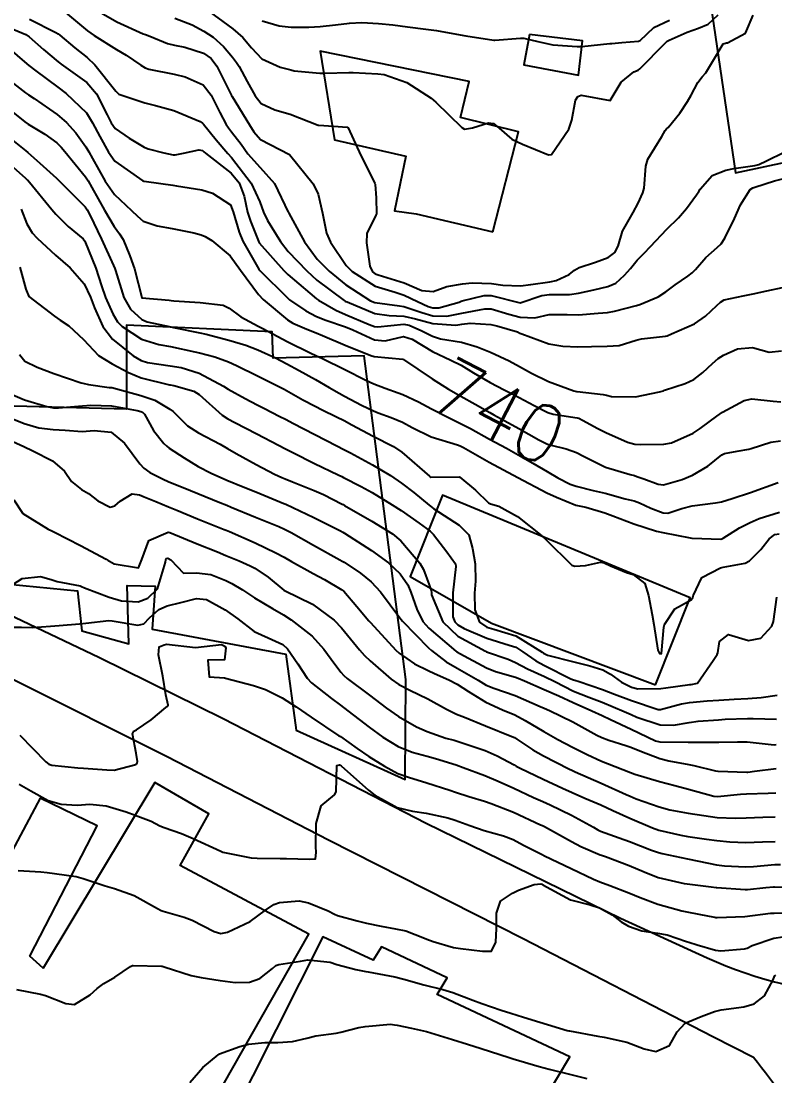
# Model space of a CAD drawing. Header units: metres. Extents: x 318500 to 325275, y 7408834 to 7428799.
# Drawn here: x 321547.4 to 321599.2, y 7415225.5 to 7415298 of the extents above; entities that cross this region are included whole.
import ezdxf
from ezdxf.enums import TextEntityAlignment as Align

# ---------------------------------------------------------------- set-up
doc = ezdxf.new("R2010")
doc.units = ezdxf.units.M
doc.header["$MEASUREMENT"] = 0
for name, color, linetype in [('Cotas', 45, 'Continuous'), ('Curvas de Nivel 1m', 11, 'Continuous'), ('Curvas de Nivel 5m', 15, 'Continuous'), ('Edificações', 30, 'Continuous'), ('Vias Primárias', 230, 'Continuous')]:
    doc.layers.add(name, color=color, linetype=linetype)
doc.styles.add('Style-STANDARD', font='STANDARD.shx')

msp = doc.modelspace()

# ---------------------------------------------------------------- linework, layer by layer
at = {"layer": 'Curvas de Nivel 1m', "flags": 128}
for points, elevation in [([(321550.334, 7415298.746), (321551.985, 7415297.379), (321552.436, 7415297.045), (321553.971, 7415296.094), (321554.64, 7415295.693), (321555.658, 7415295.005), (321555.957, 7415294.823), (321556.205, 7415294.747), (321557.951, 7415294.387), (321558.693, 7415294.219), (321559.941, 7415293.662), (321560.48, 7415292.942), (321561.082, 7415291.763), (321561.526, 7415290.926), (321561.679, 7415290.704), (321561.895, 7415290.428), (321562.541, 7415289.565), (321563.017, 7415288.903), (321563.866, 7415287.962), (321564.841, 7415286.88), (321565.79, 7415284.901), (321565.804, 7415284.87), (321565.82, 7415284.838), (321566.521, 7415283.573), (321566.9, 7415282.853), (321567.782, 7415281.658), (321568.608, 7415280.827), (321569.756, 7415279.908), (321571.442, 7415278.793), (321571.739, 7415278.682), (321573.436, 7415278.463), (321573.736, 7415278.409), (321574.977, 7415277.986), (321575.73, 7415277.772), (321576.698, 7415277.752), (321577.732, 7415277.946), (321579.302, 7415278.253), (321579.736, 7415278.237), (321580.943, 7415277.873), (321581.73, 7415277.667), (321582.733, 7415277.636), (321583.732, 7415277.847), (321584.97, 7415277.849), (321585.732, 7415277.822), (321587.093, 7415277.939), (321587.734, 7415277.998), (321588.218, 7415278.082), (321589.739, 7415278.482), (321589.953, 7415278.547), (321591.209, 7415279.067), (321591.753, 7415279.416), (321592.378, 7415279.893), (321593.253, 7415280.498), (321593.547, 7415280.719), (321593.777, 7415280.959), (321594.505, 7415281.767), (321595.274, 7415282.475), (321595.547, 7415282.728), (321595.806, 7415283.099), (321596.465, 7415284.46), (321596.888, 7415285.4), (321597.533, 7415286.445), (321597.719, 7415286.575), (321597.853, 7415286.623), (321599.22, 7415287.06), (321599.862, 7415287.217)], 736), ([(321560.01, 7415298.95), (321561.989, 7415297.504), (321562.665, 7415296.91), (321563.268, 7415296.196), (321563.966, 7415295.452), (321565.228, 7415294.877), (321565.957, 7415294.692), (321566.191, 7415294.632), (321567.954, 7415294.468), (321568.318, 7415294.471), (321569.955, 7415294.501), (321570.262, 7415294.5), (321571.955, 7415294.426), (321572.374, 7415294.363), (321573.946, 7415293.818), (321575.621, 7415292.735), (321575.926, 7415292.462), (321577.732, 7415290.712), (321577.899, 7415290.598), (321578.452, 7415290.702), (321579.551, 7415291.039), (321579.905, 7415290.993), (321580.299, 7415290.674), (321581.154, 7415289.923), (321581.889, 7415289.578), (321583.68, 7415288.834), (321583.882, 7415288.869), (321585.083, 7415290.612), (321585.29, 7415291.229), (321585.54, 7415292.606), (321585.686, 7415292.851), (321585.935, 7415292.952), (321587.93, 7415292.57), (321588.667, 7415293.845), (321589.54, 7415294.554), (321589.844, 7415294.668), (321589.962, 7415294.749), (321591.691, 7415296.524), (321591.844, 7415296.66), (321591.983, 7415296.74), (321593.203, 7415297.291), (321593.996, 7415297.56), (321594.658, 7415297.825), (321595.355, 7415298.477)], 733), ([(321545.991, 7415297.848), (321547.747, 7415297.112), (321547.979, 7415296.97), (321548.971, 7415296.096), (321549.962, 7415295.249), (321550.055, 7415295.172), (321550.185, 7415295.077), (321551.941, 7415293.807), (321552.595, 7415293.043), (321553.344, 7415291.6), (321553.607, 7415291.033), (321553.896, 7415290.647), (321554.853, 7415289.979), (321555.884, 7415289.374), (321556.148, 7415289.261), (321557.23, 7415288.98), (321557.878, 7415288.838), (321558.011, 7415288.836), (321558.589, 7415288.963), (321559.644, 7415289.191), (321559.882, 7415289.134), (321559.981, 7415289.048), (321560.091, 7415288.947), (321561.86, 7415287.578), (321562.411, 7415286.912), (321562.756, 7415285.986), (321562.996, 7415284.902), (321563.184, 7415284.27), (321563.743, 7415282.891), (321563.799, 7415282.796), (321565.491, 7415280.873), (321565.766, 7415280.6), (321567.281, 7415279.313), (321567.741, 7415278.924), (321567.856, 7415278.838), (321569.059, 7415278.146), (321569.73, 7415277.856), (321571.34, 7415277.178), (321571.722, 7415277.025), (321571.942, 7415277.007), (321573.724, 7415277.193), (321574.102, 7415277.132), (321574.981, 7415276.741), (321575.714, 7415276.362), (321576.26, 7415276.177), (321577.708, 7415275.943), (321578.768, 7415275.63), (321579.699, 7415275.262), (321580.971, 7415274.661), (321581.684, 7415274.277), (321582.502, 7415273.817), (321583.669, 7415273.235), (321585.425, 7415272.604), (321585.614, 7415272.556), (321585.659, 7415272.546), (321587.436, 7415272.352), (321587.657, 7415272.299), (321588.013, 7415272.21), (321589.656, 7415272.19), (321591.321, 7415272.525), (321591.575, 7415272.607), (321591.662, 7415272.639), (321593.07, 7415273.098), (321593.673, 7415273.387), (321594.294, 7415273.871), (321594.945, 7415274.477), (321595.347, 7415274.822), (321595.699, 7415275.058), (321596.664, 7415275.497), (321597.707, 7415275.575), (321598.851, 7415275.275), (321599.704, 7415275.349)], 738), ([(321547.996, 7415298.175), (321549.799, 7415297.266), (321549.981, 7415297.159), (321550.089, 7415297.078), (321551.112, 7415296.203), (321551.965, 7415295.528), (321552.498, 7415295.045), (321553.933, 7415293.215), (321554.15, 7415293.027), (321555.921, 7415292.42), (321556.668, 7415292.239), (321557.914, 7415291.888), (321559.727, 7415291.128), (321559.901, 7415291.017), (321559.96, 7415290.949), (321560.822, 7415289.869), (321561.623, 7415288.924), (321561.876, 7415288.648), (321563.232, 7415286.899), (321563.831, 7415285.607), (321564.087, 7415284.887), (321564.367, 7415284.332), (321565.25, 7415282.876), (321565.79, 7415282.187), (321567.055, 7415280.851), (321567.761, 7415280.225), (321569.638, 7415278.812), (321569.702, 7415278.772), (321569.739, 7415278.757), (321569.831, 7415278.718), (321571.731, 7415277.926), (321572.733, 7415277.777), (321573.73, 7415277.752), (321574.54, 7415277.56), (321575.725, 7415277.23), (321577.307, 7415277.132), (321577.725, 7415277.19), (321578.288, 7415277.264), (321579.725, 7415277.158), (321580.122, 7415277.072), (321581.538, 7415276.653), (321581.719, 7415276.582), (321581.845, 7415276.522), (321583.708, 7415275.838), (321584.654, 7415275.667), (321585.706, 7415275.64), (321586.633, 7415275.659), (321587.707, 7415275.674), (321588.538, 7415275.731), (321589.713, 7415276.089), (321590.075, 7415276.184), (321591.718, 7415276.364), (321591.843, 7415276.394), (321592.138, 7415276.514), (321593.727, 7415277.223), (321594.484, 7415277.731), (321595.263, 7415278.475), (321595.502, 7415278.714), (321595.746, 7415278.864), (321597.063, 7415279.137), (321597.752, 7415279.272), (321598.698, 7415279.484), (321599.76, 7415279.712)], 737), ([(321557.999, 7415298.243), (321559.174, 7415297.776), (321559.986, 7415297.354), (321560.616, 7415296.94), (321561.347, 7415296.303), (321561.966, 7415295.556), (321562.233, 7415295.187), (321562.412, 7415294.913), (321562.956, 7415293.894), (321563.505, 7415292.896), (321563.922, 7415292.381), (321564.863, 7415291.934), (321565.912, 7415291.643), (321567.849, 7415290.893), (321567.901, 7415290.877), (321568.889, 7415290.825), (321569.832, 7415290.744), (321569.899, 7415290.699), (321570.777, 7415288.801), (321571.744, 7415286.898), (321571.774, 7415286.791), (321571.836, 7415285.89), (321571.85, 7415284.79), (321571.819, 7415284.7), (321571.183, 7415283.42), (321571.175, 7415282.796), (321571.396, 7415281.174), (321571.59, 7415280.792), (321571.768, 7415280.656), (321571.962, 7415280.592), (321573.759, 7415280.03), (321574.981, 7415279.512), (321575.751, 7415279.43), (321576.687, 7415279.79), (321577.759, 7415279.976), (321578.432, 7415280.028), (321579.76, 7415279.999), (321580.543, 7415279.883), (321581.758, 7415279.818), (321582.476, 7415279.926), (321583.762, 7415280.112), (321584.201, 7415280.185), (321585.095, 7415280.61), (321585.464, 7415280.915), (321585.777, 7415281.083), (321586.906, 7415281.461), (321587.788, 7415281.782), (321588.239, 7415282.12), (321588.458, 7415282.563), (321588.778, 7415283.593), (321589.317, 7415284.555), (321589.502, 7415284.876), (321589.835, 7415285.518), (321590.172, 7415286.218), (321590.254, 7415286.544), (321590.362, 7415288.053), (321590.508, 7415288.541), (321591.461, 7415290.092), (321591.711, 7415290.523), (321591.802, 7415290.621), (321591.903, 7415290.717), (321592.712, 7415291.714), (321593.246, 7415292.5), (321593.489, 7415292.944), (321593.95, 7415293.807), (321594.241, 7415294.202), (321594.49, 7415294.485), (321595.04, 7415295.409), (321595.688, 7415296.473), (321595.912, 7415296.54), (321595.981, 7415296.558), (321597.221, 7415297.222), (321597.758, 7415298.444)], 734), ([(321563.998, 7415298.062), (321565.159, 7415297.711), (321565.991, 7415297.635), (321567.207, 7415297.636), (321567.993, 7415297.677), (321569.039, 7415297.779), (321569.996, 7415297.903), (321570.851, 7415297.948), (321571.996, 7415297.888), (321572.981, 7415297.789), (321573.993, 7415297.655), (321575.24, 7415297.492), (321575.99, 7415297.388), (321577.601, 7415297.099), (321577.985, 7415297.028), (321579.931, 7415296.731), (321579.981, 7415296.725), (321581.759, 7415296.878), (321581.983, 7415296.863), (321582.937, 7415296.64), (321583.978, 7415296.414), (321585.661, 7415296.289), (321585.977, 7415296.306), (321587.907, 7415296.499), (321587.979, 7415296.503), (321588.039, 7415296.51), (321588.729, 7415296.563), (321589.876, 7415296.657), (321589.983, 7415296.719), (321590.932, 7415297.6), (321592.004, 7415298.117)], 732), ([(321545.975, 7415296.678), (321547.808, 7415295.112), (321547.958, 7415294.988), (321548.43, 7415294.626), (321549.936, 7415293.498), (321550.519, 7415293.071), (321551.91, 7415291.723), (321552.323, 7415291.046), (321552.837, 7415290.094), (321553.419, 7415289.035), (321553.871, 7415288.408), (321555.799, 7415287.052), (321555.851, 7415287.035), (321556.041, 7415286.997), (321557.847, 7415286.744), (321558.101, 7415286.713), (321559.842, 7415286.443), (321560.573, 7415286.205), (321561.827, 7415285.391), (321562.009, 7415284.917), (321562.412, 7415283.517), (321562.672, 7415282.907), (321563.771, 7415280.984), (321563.838, 7415280.889), (321565.742, 7415278.994), (321565.881, 7415278.868), (321566.995, 7415278.114), (321567.729, 7415277.727), (321568.362, 7415277.466), (321569.722, 7415277.01), (321570.224, 7415276.805), (321571.71, 7415276.12), (321572.443, 7415276.045), (321573.714, 7415276.343), (321574.301, 7415276.161), (321575.699, 7415275.317), (321576.955, 7415274.717), (321577.685, 7415274.364), (321578.531, 7415273.843), (321579.667, 7415273.177), (321580.643, 7415272.665), (321581.326, 7415272.324), (321581.655, 7415272.15), (321582.7, 7415271.589), (321583.645, 7415271.108), (321584.011, 7415270.992), (321585.641, 7415270.747), (321585.758, 7415270.715), (321586.016, 7415270.594), (321587.072, 7415270.019), (321587.627, 7415269.734), (321589.099, 7415269.074), (321589.616, 7415268.933), (321589.981, 7415268.91), (321591.616, 7415268.923), (321592.128, 7415269.023), (321593.628, 7415269.681), (321594.111, 7415270.007), (321594.72, 7415270.479), (321595.247, 7415270.87), (321595.647, 7415271.133), (321597.134, 7415271.927), (321597.656, 7415272.059), (321599.123, 7415271.886), (321599.654, 7415271.847)], 739), ([(321545.921, 7415292.504), (321547.676, 7415291.112), (321547.898, 7415290.954), (321549.059, 7415290.26), (321549.886, 7415289.674), (321550.185, 7415289.377), (321550.432, 7415289.072), (321551.854, 7415287.321), (321552.035, 7415287.048), (321552.29, 7415286.599), (321553.155, 7415285.037), (321553.809, 7415283.919), (321554.187, 7415283.408), (321554.435, 7415283.02), (321554.905, 7415281.892), (321555.218, 7415281.008), (321555.725, 7415279.016), (321555.727, 7415279), (321557.608, 7415278.841), (321557.739, 7415278.824), (321557.912, 7415278.795), (321559.737, 7415278.691), (321561.312, 7415278.503), (321561.734, 7415278.295), (321562.518, 7415277.698), (321563.722, 7415277.047), (321564.038, 7415276.887), (321565.707, 7415276.009), (321567.348, 7415275.193), (321567.693, 7415275.032), (321568.143, 7415274.833), (321569.679, 7415274.081), (321571.122, 7415273.341), (321571.664, 7415273.085), (321572.446, 7415272.778), (321573.352, 7415272.46), (321573.656, 7415272.342), (321574.744, 7415271.836), (321575.646, 7415271.36), (321576.905, 7415270.717), (321577.635, 7415270.363), (321578.328, 7415270.001), (321579.619, 7415269.286), (321580.781, 7415268.662), (321581.603, 7415268.21), (321582.603, 7415267.632), (321583.586, 7415267.046), (321584.32, 7415266.619), (321585.158, 7415266.189), (321585.574, 7415266.04), (321586.746, 7415265.756), (321587.57, 7415265.553), (321588.952, 7415265.17), (321589.565, 7415265.027), (321589.928, 7415264.908), (321590.726, 7415264.533), (321591.555, 7415264.209), (321591.89, 7415264.18), (321592.851, 7415264.501), (321593.562, 7415264.692), (321595.149, 7415264.889), (321595.565, 7415264.975), (321596.308, 7415265.2), (321597.572, 7415265.616), (321599.474, 7415266.306)], 741), ([(321545.894, 7415290.574), (321547.741, 7415289.111), (321547.878, 7415288.992), (321548.708, 7415288.257), (321549.852, 7415287.239), (321550.02, 7415287.077), (321551.823, 7415285.265), (321551.97, 7415285.048), (321552.143, 7415284.72), (321552.953, 7415283.038), (321553.773, 7415281.234), (321553.86, 7415281.029), (321553.902, 7415280.894), (321554.483, 7415279.019), (321554.937, 7415278.217), (321555.725, 7415277.504), (321556.081, 7415277.352), (321557.72, 7415277.005), (321557.902, 7415276.968), (321559.715, 7415276.602), (321560.153, 7415276.503), (321561.708, 7415276.088), (321562.87, 7415275.735), (321563.698, 7415275.431), (321564.902, 7415274.878), (321565.684, 7415274.464), (321566.532, 7415274.002), (321567.668, 7415273.372), (321568.605, 7415272.826), (321569.277, 7415272.437), (321569.654, 7415272.233), (321570.818, 7415271.628), (321571.644, 7415271.228), (321571.958, 7415271.1), (321572.866, 7415270.772), (321573.635, 7415270.44), (321574.302, 7415270.077), (321575.621, 7415269.435), (321577.428, 7415268.897), (321577.612, 7415268.827), (321577.829, 7415268.707), (321579.595, 7415267.686), (321581.58, 7415266.65), (321583.57, 7415265.59), (321584.226, 7415265.279), (321585.561, 7415264.747), (321585.678, 7415264.715), (321586.237, 7415264.59), (321587.555, 7415264.216), (321588.113, 7415264.003), (321589.543, 7415263.442), (321591.11, 7415262.952), (321591.535, 7415262.851), (321593.42, 7415262.492), (321593.53, 7415262.471), (321593.55, 7415262.469), (321595.529, 7415262.397), (321595.588, 7415262.41), (321595.678, 7415262.468), (321596.804, 7415263.188), (321597.547, 7415263.552), (321598.166, 7415263.815), (321599.558, 7415264.259)], 742), ([(321545.876, 7415288.86), (321547.702, 7415287.262), (321547.85, 7415287.128), (321547.869, 7415287.11), (321548, 7415286.955), (321549.537, 7415285.084), (321549.664, 7415284.928), (321549.817, 7415284.75), (321550.65, 7415283.909), (321551.695, 7415283.052), (321551.798, 7415282.906), (321552.566, 7415281.042), (321552.956, 7415279.834), (321553.232, 7415279.035), (321553.729, 7415277.891), (321554.051, 7415277.352), (321554.375, 7415277.02), (321555.708, 7415276.169), (321556.892, 7415275.793), (321557.7, 7415275.646), (321559.362, 7415275.286), (321559.694, 7415275.209), (321560.731, 7415274.934), (321561.685, 7415274.603), (321562.24, 7415274.354), (321563.671, 7415273.641), (321565.18, 7415272.875), (321565.498, 7415272.711), (321565.658, 7415272.624), (321566.796, 7415271.993), (321567.647, 7415271.537), (321568.109, 7415271.297), (321569.1, 7415270.818), (321569.636, 7415270.556), (321570.168, 7415270.269), (321571.62, 7415269.489), (321573.023, 7415268.769), (321573.604, 7415268.382), (321575.487, 7415266.731), (321575.536, 7415266.687), (321575.579, 7415266.67), (321577.549, 7415266.68), (321577.58, 7415266.674), (321578.66, 7415265.778), (321579.562, 7415264.887), (321579.7, 7415264.817), (321580.271, 7415264.669), (321581.549, 7415263.948), (321583.221, 7415262.625), (321583.526, 7415262.348), (321585.288, 7415260.602), (321585.499, 7415260.532), (321586.233, 7415260.589), (321587.26, 7415260.817), (321587.503, 7415260.763), (321587.95, 7415260.565), (321589.044, 7415260.103), (321589.494, 7415259.958), (321590.307, 7415259.35), (321590.565, 7415258.529), (321590.798, 7415257.189), (321590.911, 7415256.525), (321591.185, 7415254.761), (321591.316, 7415254.521), (321591.42, 7415254.506), (321591.437, 7415254.52), (321591.613, 7415256.352), (321591.649, 7415256.517), (321592.374, 7415257.599), (321593.476, 7415258.215), (321593.591, 7415258.376), (321593.629, 7415258.489), (321594.222, 7415259.753), (321595.5, 7415260.435), (321595.695, 7415260.467), (321597.198, 7415260.751), (321597.507, 7415260.9), (321598.268, 7415261.68), (321598.854, 7415262.42), (321599.237, 7415262.712), (321599.535, 7415262.763)], 743), ([(321547.417, 7415285.114), (321547.81, 7415284.085), (321548.181, 7415283.481), (321548.528, 7415283.099), (321549.783, 7415281.944), (321550.793, 7415281.065), (321551.754, 7415279.955), (321552.196, 7415279.045), (321552.47, 7415278.305), (321553.03, 7415277.037), (321553.707, 7415276.163), (321555.126, 7415275.006), (321555.685, 7415274.687), (321556.117, 7415274.56), (321557.68, 7415274.33), (321558.436, 7415274.202), (321559.673, 7415273.813), (321561.342, 7415272.923), (321561.658, 7415272.724), (321562.825, 7415272.076), (321563.648, 7415271.651), (321564.151, 7415271.391), (321565.161, 7415270.867), (321565.636, 7415270.622), (321566.112, 7415270.376), (321567.621, 7415269.6), (321569.139, 7415268.817), (321569.606, 7415268.576), (321570.058, 7415268.348), (321571.591, 7415267.517), (321572.819, 7415266.768), (321573.575, 7415266.257), (321574.426, 7415265.605), (321575.471, 7415264.731), (321575.559, 7415264.658), (321575.8, 7415264.483), (321577.54, 7415263.349), (321578.207, 7415262.693), (321578.445, 7415261.762), (321578.634, 7415260.689), (321578.664, 7415259.512), (321578.591, 7415258.689), (321578.622, 7415257.529), (321578.928, 7415256.685), (321579.445, 7415256.335), (321579.92, 7415256.196), (321581.436, 7415255.736), (321583.235, 7415254.623), (321583.344, 7415254.546), (321583.419, 7415254.507), (321583.611, 7415254.425), (321585.413, 7415253.949), (321586.521, 7415253.693), (321587.408, 7415253.4), (321587.951, 7415253.107), (321588.709, 7415252.55), (321589.395, 7415252.212), (321589.821, 7415252.108), (321591.394, 7415252.116), (321591.749, 7415252.16), (321593.399, 7415252.39), (321593.488, 7415252.399), (321593.929, 7415252.482), (321595, 7415254.05), (321595.283, 7415254.462), (321595.318, 7415254.565), (321595.434, 7415255.361), (321596.048, 7415255.847), (321597.435, 7415255.42), (321598.27, 7415255.595), (321599.043, 7415256.416), (321599.146, 7415256.724), (321599.375, 7415258.412)], 744), ([(321547.308, 7415275.106), (321547.683, 7415274.648), (321548.536, 7415274.233), (321549.671, 7415273.788), (321551.561, 7415273.152), (321551.661, 7415273.127), (321552.047, 7415273.044), (321553.475, 7415272.84), (321553.658, 7415272.823), (321553.906, 7415272.769), (321555.653, 7415272.288), (321556.615, 7415271.951), (321557.644, 7415271.352), (321557.866, 7415271.19), (321558.108, 7415270.963), (321558.87, 7415270.193), (321559.621, 7415269.702), (321561.102, 7415268.925), (321561.606, 7415268.643), (321562.21, 7415268.302), (321563.59, 7415267.526), (321564.844, 7415266.871), (321565.356, 7415266.641), (321565.577, 7415266.551), (321566.082, 7415266.348), (321567.569, 7415265.749), (321568.203, 7415265.467), (321569.485, 7415264.811), (321569.559, 7415264.772), (321569.646, 7415264.722), (321571.543, 7415263.63), (321572.945, 7415262.766), (321573.523, 7415262.279), (321574.835, 7415260.74), (321575.079, 7415260.319), (321575.485, 7415259.263), (321575.619, 7415258.866), (321575.627, 7415258.728), (321575.646, 7415258.559), (321576.423, 7415256.715), (321577.435, 7415255.718), (321579.355, 7415254.681), (321579.42, 7415254.652), (321580.902, 7415254.145), (321581.413, 7415253.915), (321582.236, 7415253.466), (321583.403, 7415252.95), (321584.105, 7415252.613), (321585.39, 7415251.946), (321586.452, 7415251.516), (321587.379, 7415251.185), (321588.885, 7415250.547), (321589.367, 7415250.323), (321589.754, 7415250.147), (321591.357, 7415249.632), (321592.271, 7415249.591), (321593.359, 7415249.79), (321593.97, 7415249.871), (321595.363, 7415249.977), (321595.815, 7415250.004), (321597.364, 7415250.057), (321597.745, 7415250.054), (321599.364, 7415250.008)], 746), ([(321546.857, 7415272.317), (321547.649, 7415271.978), (321549.201, 7415271.528), (321549.644, 7415271.437), (321550.001, 7415271.432), (321551.645, 7415271.58), (321552.224, 7415271.62), (321553.646, 7415271.58), (321555.403, 7415271.241), (321555.642, 7415271.177), (321555.773, 7415271.13), (321555.914, 7415270.996), (321556.517, 7415269.88), (321557.239, 7415268.976), (321557.431, 7415268.796), (321557.605, 7415268.658), (321558.628, 7415267.987), (321559.587, 7415267.407), (321560.496, 7415266.931), (321561.575, 7415266.456), (321562.677, 7415266.009), (321563.568, 7415265.649), (321564.109, 7415265.425), (321565.479, 7415264.861), (321565.559, 7415264.823), (321565.619, 7415264.799), (321567.546, 7415263.898), (321569.373, 7415262.972), (321569.531, 7415262.885), (321569.663, 7415262.808), (321571.513, 7415261.622), (321572.683, 7415260.768), (321573.492, 7415260.001), (321573.998, 7415259.265), (321574.221, 7415258.749), (321574.625, 7415257.58), (321575.033, 7415256.736), (321575.443, 7415256.262), (321577.3, 7415254.702), (321577.37, 7415254.651), (321577.419, 7415254.623), (321577.588, 7415254.528), (321579.409, 7415253.539), (321580.032, 7415253.296), (321581.403, 7415252.903), (321581.59, 7415252.835), (321582.04, 7415252.64), (321583.392, 7415252.054), (321584.385, 7415251.61), (321585.378, 7415251.155), (321586.663, 7415250.581), (321587.365, 7415250.259), (321587.935, 7415249.988), (321589.352, 7415249.318), (321591.042, 7415248.523), (321591.339, 7415248.443), (321593.283, 7415248.434), (321593.339, 7415248.434), (321595.304, 7415248.424), (321595.34, 7415248.423), (321595.38, 7415248.42), (321596.673, 7415248.447), (321597.323, 7415248.458), (321597.34, 7415248.457), (321597.535, 7415248.437), (321599.183, 7415248.257), (321599.338, 7415248.258)], 747), ([(321545.674, 7415271.129), (321547.629, 7415270.35), (321548.652, 7415270.063), (321549.623, 7415269.952), (321550.461, 7415269.906), (321551.621, 7415269.794), (321552.448, 7415269.864), (321553.621, 7415269.764), (321554.521, 7415269.011), (321555.589, 7415267.577), (321555.863, 7415267.274), (321556.274, 7415266.99), (321557.139, 7415266.54), (321557.574, 7415266.35), (321558.561, 7415265.947), (321559.566, 7415265.534), (321561.073, 7415264.925), (321561.557, 7415264.728), (321561.867, 7415264.603), (321563.545, 7415263.917), (321565.138, 7415263.264), (321565.534, 7415263.094), (321565.985, 7415262.855), (321567.517, 7415261.977), (321569.336, 7415260.979), (321569.501, 7415260.887), (321569.633, 7415260.808), (321570.759, 7415260.057), (321571.487, 7415259.459), (321572.14, 7415258.773), (321573.453, 7415256.984), (321573.64, 7415256.757), (321575.423, 7415254.922), (321575.627, 7415254.727), (321576.653, 7415253.952), (321577.408, 7415253.522), (321578.84, 7415252.686), (321579.395, 7415252.36), (321579.924, 7415252.14), (321581.385, 7415251.642), (321583.112, 7415250.886), (321583.372, 7415250.773), (321583.748, 7415250.616), (321585.358, 7415249.833), (321587, 7415248.921), (321587.343, 7415248.744), (321587.835, 7415248.563), (321588.989, 7415248.198), (321589.335, 7415248.083), (321590.084, 7415247.781), (321591.328, 7415247.295), (321591.954, 7415247.139), (321593.324, 7415246.903), (321593.671, 7415246.832), (321595.167, 7415246.462), (321595.32, 7415246.43), (321595.355, 7415246.424), (321597.319, 7415246.369), (321597.386, 7415246.372), (321597.841, 7415246.432), (321599.322, 7415246.628)], 748), ([(321546.845, 7415269.111), (321547.605, 7415268.765), (321548.227, 7415268.467), (321549.591, 7415267.782), (321550.404, 7415267.068), (321550.889, 7415266.376), (321551.568, 7415265.817), (321552.052, 7415265.529), (321552.704, 7415265.033), (321553.554, 7415264.61), (321553.872, 7415264.7), (321554.24, 7415265.013), (321555.05, 7415265.521), (321555.564, 7415265.446), (321555.88, 7415265.312), (321556.674, 7415264.983), (321557.555, 7415264.623), (321558.122, 7415264.391), (321559.543, 7415263.807), (321561.389, 7415263.065), (321561.531, 7415263.006), (321561.751, 7415262.917), (321563.519, 7415262.14), (321564.926, 7415261.452), (321565.504, 7415261.15), (321566.022, 7415260.855), (321567.492, 7415260.034), (321568.27, 7415259.611), (321569.481, 7415258.908), (321569.54, 7415258.869), (321569.603, 7415258.808), (321570.506, 7415257.753), (321571.336, 7415256.782), (321571.448, 7415256.654), (321573.191, 7415254.762), (321573.418, 7415254.542), (321574.475, 7415253.808), (321575.406, 7415253.362), (321575.843, 7415253.162), (321576.832, 7415252.709), (321577.396, 7415252.423), (321578.17, 7415251.911), (321579.377, 7415251.175), (321580.528, 7415250.663), (321581.365, 7415250.315), (321582.082, 7415249.916), (321583.348, 7415249.153), (321584.32, 7415248.61), (321585.335, 7415248.084), (321586.333, 7415247.588), (321587.326, 7415247.131), (321587.726, 7415246.966), (321588.797, 7415246.548), (321589.317, 7415246.344), (321589.622, 7415246.231), (321591.308, 7415245.714), (321592.369, 7415245.439), (321593.301, 7415245.2), (321595.039, 7415244.718), (321595.294, 7415244.699), (321596.883, 7415244.857), (321597.297, 7415244.884), (321598.787, 7415244.929), (321599.298, 7415244.943)], 749), ([(321546.61, 7415259.113), (321547.486, 7415259.683), (321548.749, 7415259.826), (321549.485, 7415259.617), (321549.904, 7415259.493), (321551.481, 7415259.189), (321551.582, 7415259.149), (321551.789, 7415259.045), (321553.471, 7415258.407), (321554.322, 7415258.156), (321555.466, 7415258.074), (321556.127, 7415258.333), (321556.789, 7415258.98), (321557.343, 7415260.817), (321557.363, 7415260.972), (321557.405, 7415261.068), (321557.502, 7415261.088), (321557.72, 7415260.967), (321558.594, 7415260.056), (321559.491, 7415260.082), (321560.46, 7415259.961), (321561.486, 7415259.544), (321561.915, 7415259.344), (321562.64, 7415258.903), (321563.472, 7415258.362), (321564.715, 7415257.617), (321565.455, 7415257.185), (321565.986, 7415256.855), (321567.433, 7415255.72), (321568.228, 7415254.828), (321568.731, 7415254.138), (321569.404, 7415253.255), (321569.609, 7415253.014), (321569.848, 7415252.803), (321571.383, 7415251.662), (321572.545, 7415250.768), (321573.361, 7415250.188), (321574.602, 7415249.491), (321575.346, 7415249.154), (321576.63, 7415248.711), (321577.196, 7415248.56), (321577.338, 7415248.516), (321577.605, 7415248.43), (321579.332, 7415247.849), (321580.158, 7415247.497), (321581.322, 7415246.867), (321581.461, 7415246.787), (321581.731, 7415246.644), (321583.309, 7415245.891), (321584.646, 7415245.261), (321585.296, 7415244.967), (321586.187, 7415244.587), (321587.283, 7415244.109), (321588.103, 7415243.732), (321589.27, 7415243.191), (321590.83, 7415242.524), (321591.259, 7415242.38), (321592.784, 7415242.025), (321593.255, 7415241.946), (321594.549, 7415241.766), (321595.252, 7415241.657), (321596.135, 7415241.567), (321597.251, 7415241.531), (321598.394, 7415241.565), (321599.252, 7415241.598)], 751), ([(321546.211, 7415256.346), (321547.438, 7415256.331), (321548.213, 7415256.317), (321549.44, 7415256.406), (321550.048, 7415256.463), (321551.443, 7415256.58), (321551.863, 7415256.625), (321553.447, 7415256.798), (321553.683, 7415256.781), (321555.442, 7415256.485), (321555.865, 7415256.573), (321556.256, 7415256.988), (321556.886, 7415257.551), (321557.462, 7415257.802), (321558.392, 7415258.03), (321559.471, 7415258.324), (321560.165, 7415258.238), (321561.459, 7415257.544), (321562.311, 7415256.907), (321563.437, 7415256.051), (321564.916, 7415255.379), (321565.424, 7415255.141), (321565.741, 7415254.857), (321566.445, 7415253.814), (321567.087, 7415252.843), (321567.395, 7415252.52), (321568.76, 7415251.439), (321569.372, 7415250.968), (321569.58, 7415250.807), (321571.35, 7415249.463), (321572.29, 7415248.77), (321573.334, 7415248.139), (321574.317, 7415247.733), (321575.327, 7415247.461), (321575.913, 7415247.308), (321577.322, 7415246.863), (321577.802, 7415246.695), (321579.312, 7415246.13), (321580.219, 7415245.754), (321581.299, 7415245.264), (321582.646, 7415244.63), (321583.286, 7415244.336), (321583.788, 7415244.11), (321585.272, 7415243.405), (321586.775, 7415242.577), (321587.081, 7415242.395), (321587.257, 7415242.31), (321588.548, 7415241.845), (321589.251, 7415241.595), (321590.765, 7415241.004), (321591.243, 7415240.828), (321591.487, 7415240.761), (321592.796, 7415240.497), (321593.239, 7415240.407), (321593.344, 7415240.383), (321595.233, 7415239.981), (321595.776, 7415239.91), (321597.231, 7415239.859), (321597.784, 7415239.879), (321599.234, 7415240.002), (321599.631, 7415240.007)], 752), ([(321547.338, 7415248.919), (321549.129, 7415247.082), (321549.318, 7415246.925), (321549.544, 7415246.849), (321551.314, 7415246.673), (321551.71, 7415246.648), (321553.313, 7415246.537), (321553.827, 7415246.5), (321555.318, 7415246.891), (321555.378, 7415246.94), (321555.407, 7415246.999), (321555.415, 7415247.093), (321555.327, 7415247.669), (321555.091, 7415249.002), (321555.169, 7415249.175), (321555.344, 7415249.276), (321556.374, 7415249.966), (321557.368, 7415250.811), (321557.457, 7415250.88), (321557.524, 7415250.968), (321557.381, 7415251.678), (321557.173, 7415252.973), (321556.871, 7415254.434), (321556.906, 7415254.978), (321557.264, 7415255.13), (321557.423, 7415255.176), (321559.42, 7415254.94), (321561.197, 7415255.149), (321561.422, 7415255.041), (321561.492, 7415254.919), (321561.412, 7415254.087), (321560.27, 7415254.073), (321560.357, 7415252.93), (321561.399, 7415252.85), (321561.481, 7415252.836), (321563.392, 7415252.328), (321564.217, 7415252.048), (321565.379, 7415251.473), (321566.323, 7415250.85), (321567.36, 7415250.155), (321569.276, 7415248.875), (321569.34, 7415248.831), (321569.369, 7415248.81), (321570.53, 7415247.99), (321571.327, 7415247.45), (321572.416, 7415246.769), (321573.313, 7415246.279), (321574.045, 7415246.013), (321575.304, 7415245.638), (321576.885, 7415245.117), (321577.294, 7415244.98), (321578.207, 7415244.691), (321579.285, 7415244.365), (321579.738, 7415244.219), (321581.274, 7415243.607), (321583.135, 7415242.749), (321583.261, 7415242.688), (321583.412, 7415242.618), (321585.25, 7415241.604), (321585.907, 7415241.25), (321587.241, 7415240.681), (321587.325, 7415240.653), (321587.595, 7415240.565), (321589.231, 7415239.949), (321590.256, 7415239.498), (321591.219, 7415239.129), (321593.001, 7415238.705), (321593.213, 7415238.673), (321594.853, 7415238.465), (321595.209, 7415238.422), (321595.25, 7415238.419), (321597.208, 7415238.287), (321597.356, 7415238.289), (321598.618, 7415238.419), (321599.156, 7415238.466), (321599.211, 7415238.47), (321601.179, 7415238.411)], 753), ([(321547.297, 7415245.534), (321548.081, 7415245.092), (321549.28, 7415244.425), (321550.184, 7415244.159), (321551.276, 7415244.086), (321552.154, 7415244.159), (321553.275, 7415244.052), (321554.65, 7415243.625), (321555.266, 7415243.402), (321556.36, 7415242.983), (321556.967, 7415242.684), (321557.256, 7415242.555), (321558.441, 7415242.142), (321559.249, 7415241.805), (321561.142, 7415240.921), (321561.239, 7415240.88), (321561.295, 7415240.864), (321563.234, 7415240.481), (321563.658, 7415240.459), (321565.234, 7415240.427), (321565.675, 7415240.414), (321567.233, 7415240.381), (321567.672, 7415240.395), (321567.718, 7415240.833), (321567.673, 7415241.262), (321567.713, 7415242.833), (321568.051, 7415244.056), (321568.972, 7415244.815), (321569.09, 7415245.016), (321569.136, 7415246.813), (321569.321, 7415246.871), (321569.367, 7415246.856), (321569.428, 7415246.808), (321571.295, 7415245.129), (321571.742, 7415244.775), (321573.278, 7415243.939), (321574.33, 7415243.688), (321575.272, 7415243.552), (321576.759, 7415243.216), (321577.265, 7415243.062), (321578.275, 7415242.69), (321579.257, 7415242.353), (321580.576, 7415241.983), (321581.251, 7415241.723), (321581.958, 7415241.35), (321583.241, 7415240.696), (321583.4, 7415240.618), (321585.227, 7415239.744), (321586.784, 7415239.009), (321587.214, 7415238.821), (321587.902, 7415238.56), (321589.203, 7415238.066), (321589.986, 7415237.744), (321591.192, 7415237.291), (321592.851, 7415236.829), (321593.184, 7415236.759), (321594.722, 7415236.467), (321595.107, 7415236.389), (321595.179, 7415236.374), (321595.265, 7415236.374), (321597.18, 7415236.44), (321598.944, 7415236.654), (321599.184, 7415236.674), (321600.863, 7415236.706)], 754), ([(321547.105, 7415231.419), (321548.758, 7415231.083), (321549.099, 7415230.988), (321550.49, 7415230.455), (321551.093, 7415230.37), (321552.168, 7415231.034), (321552.644, 7415231.49), (321553.112, 7415231.813), (321553.864, 7415232.268), (321554.946, 7415233.002), (321555.076, 7415233.055), (321555.131, 7415233.059), (321557.081, 7415233.02), (321557.131, 7415233.011), (321557.25, 7415232.968), (321559.121, 7415232.368), (321559.809, 7415232.244), (321561.117, 7415232.027), (321562.135, 7415231.885), (321563.115, 7415231.91), (321563.826, 7415232.173), (321564.706, 7415232.866), (321564.939, 7415233.057), (321565.134, 7415233.137), (321566.62, 7415233.363), (321567.139, 7415233.45), (321568.669, 7415233.285), (321569.135, 7415233.139), (321570.433, 7415232.79), (321571.128, 7415232.65), (321571.282, 7415232.624), (321573.123, 7415232.284), (321573.741, 7415232.131), (321575.115, 7415231.735), (321576.416, 7415231.405), (321577.108, 7415231.207), (321578.473, 7415230.686), (321579.098, 7415230.448), (321580.421, 7415229.988), (321581.091, 7415229.776), (321581.955, 7415229.503), (321583.085, 7415229.156), (321584.97, 7415228.601), (321585.08, 7415228.573), (321585.114, 7415228.565), (321587.074, 7415228.195), (321587.512, 7415228.125), (321589.069, 7415227.778), (321590.259, 7415227.331), (321591.059, 7415227.14), (321592.004, 7415227.568), (321592.523, 7415228.498), (321593.086, 7415229.105), (321594.182, 7415229.565), (321595.094, 7415229.899), (321595.543, 7415230.008), (321597.098, 7415230.215), (321597.827, 7415230.429), (321598.54, 7415230.987), (321599.125, 7415232.071), (321599.211, 7415232.326), (321599.303, 7415232.407)], 756), ([(321559.021, 7415225.021), (321559.923, 7415226.044), (321560.963, 7415226.921), (321561.015, 7415226.956), (321561.051, 7415226.976), (321562.466, 7415227.491), (321563.061, 7415227.655), (321564.178, 7415227.758), (321565.064, 7415227.764), (321566.091, 7415227.823), (321567.068, 7415228.057), (321567.686, 7415228.216), (321569.074, 7415228.404), (321569.407, 7415228.473), (321570.648, 7415228.786), (321571.081, 7415228.86), (321572.828, 7415229.017), (321573.082, 7415228.991), (321573.276, 7415228.951), (321574.267, 7415228.742), (321575.078, 7415228.569), (321575.287, 7415228.516), (321577.069, 7415227.975), (321578.104, 7415227.65), (321579.06, 7415227.352), (321580.964, 7415226.739), (321581.051, 7415226.712), (321581.248, 7415226.647), (321583.042, 7415226.107), (321583.726, 7415225.927), (321585.035, 7415225.603), (321586.326, 7415225.285)], 757)]:
    msp.add_lwpolyline(points, dxfattribs=dict(at, elevation=elevation))
at = {"layer": 'Curvas de Nivel 5m', "flags": 128}
for points, elevation in [([(321552.178, 7415299.048), (321553.994, 7415297.987), (321555.814, 7415297.171), (321555.982, 7415297.112), (321556.265, 7415296.996), (321557.492, 7415296.494), (321557.974, 7415296.377), (321558.684, 7415296.251), (321559.969, 7415295.835), (321560.492, 7415295.468), (321560.876, 7415294.936), (321561.847, 7415293.005), (321561.887, 7415292.921), (321561.929, 7415292.848), (321563.119, 7415290.902), (321563.422, 7415290.423), (321563.89, 7415289.907), (321565.88, 7415288.87), (321567.495, 7415286.845), (321567.839, 7415286.137), (321568.146, 7415284.835), (321568.427, 7415283.451), (321568.683, 7415282.827), (321569.776, 7415281.222), (321570.185, 7415280.806), (321571.755, 7415279.814), (321573.134, 7415279.385), (321573.746, 7415279.188), (321574.667, 7415278.746), (321575.413, 7415278.411), (321575.736, 7415278.32), (321576.139, 7415278.323), (321577.531, 7415278.712), (321577.682, 7415278.769), (321577.741, 7415278.789), (321579.266, 7415279.169), (321579.747, 7415279.156), (321581.728, 7415278.663), (321583.212, 7415279.171), (321583.749, 7415279.239), (321585.119, 7415279.24), (321585.751, 7415279.322), (321586.792, 7415279.547), (321587.758, 7415279.772), (321588.305, 7415280.021), (321588.915, 7415280.559), (321589.309, 7415281.023), (321589.786, 7415281.59), (321590.255, 7415282.081), (321590.686, 7415282.537), (321591.812, 7415283.719), (321592.617, 7415284.508), (321593.17, 7415285.16), (321593.844, 7415286.085), (321594.008, 7415286.328), (321594.1, 7415286.487), (321594.932, 7415287.411), (321595.87, 7415287.789), (321596.426, 7415287.907), (321597.875, 7415288.115), (321598.136, 7415288.177), (321598.668, 7415288.428), (321599.886, 7415289.032)], 735), ([(321545.95, 7415294.451), (321547.723, 7415293.112), (321547.928, 7415292.961), (321548.316, 7415292.712), (321549.908, 7415291.622), (321550.539, 7415291.07), (321551.178, 7415290.346), (321551.883, 7415289.388), (321552.086, 7415289.048), (321552.329, 7415288.589), (321553.19, 7415287.037), (321553.836, 7415286.116), (321555.003, 7415285.012), (321555.421, 7415284.611), (321555.813, 7415284.282), (321556.779, 7415283.955), (321557.808, 7415283.764), (321559.288, 7415283.472), (321559.804, 7415283.343), (321560.071, 7415283.214), (321560.526, 7415282.939), (321561.785, 7415281.893), (321562.515, 7415280.909), (321563.745, 7415279.227), (321564.071, 7415278.887), (321565.726, 7415277.489), (321566.112, 7415277.252), (321567.072, 7415276.85), (321567.716, 7415276.586), (321568.144, 7415276.403), (321569.704, 7415275.756), (321571.461, 7415275.025), (321571.693, 7415274.967), (321573.674, 7415274.776), (321573.69, 7415274.773), (321573.721, 7415274.76), (321575.671, 7415273.439), (321576.813, 7415272.718), (321577.655, 7415272.242), (321578.645, 7415271.69), (321579.644, 7415271.106), (321579.915, 7415270.948), (321580.426, 7415270.668), (321581.63, 7415270.009), (321583.02, 7415269.235), (321583.615, 7415268.943), (321583.857, 7415268.87), (321584.9, 7415268.611), (321585.607, 7415268.37), (321586.079, 7415268.116), (321587.592, 7415267.342), (321589.3, 7415266.837), (321589.583, 7415266.776), (321589.755, 7415266.72), (321590.233, 7415266.54), (321591.221, 7415266.17), (321591.576, 7415266.129), (321592.859, 7415266.501), (321593.585, 7415266.812), (321594.642, 7415267.431), (321595.606, 7415268.205), (321595.775, 7415268.3), (321596.658, 7415268.454), (321597.454, 7415268.6), (321597.613, 7415268.645), (321598.974, 7415269.066), (321599.621, 7415269.166)], 740), ([(321547.337, 7415281.114), (321547.747, 7415279.594), (321547.964, 7415279.098), (321549.727, 7415277.73), (321550.106, 7415277.457), (321550.709, 7415277.065), (321551.706, 7415276.134), (321552.751, 7415275.034), (321553.682, 7415274.454), (321554.809, 7415273.872), (321555.667, 7415273.5), (321557.614, 7415273.017), (321557.661, 7415273.012), (321557.917, 7415272.966), (321559.291, 7415272.58), (321559.654, 7415272.357), (321561.251, 7415270.924), (321561.636, 7415270.677), (321562.112, 7415270.434), (321563.621, 7415269.65), (321565.116, 7415268.867), (321565.606, 7415268.613), (321566.104, 7415268.354), (321567.591, 7415267.603), (321569.208, 7415266.816), (321569.465, 7415266.698), (321569.578, 7415266.644), (321570.803, 7415266.022), (321571.568, 7415265.597), (321572.921, 7415264.766), (321573.554, 7415264.358), (321574.791, 7415263.492), (321575.533, 7415262.948), (321575.766, 7415262.726), (321576.7, 7415261.525), (321577.275, 7415260.703), (321577.305, 7415260.51), (321577.111, 7415258.706), (321577.11, 7415257.05), (321577.239, 7415256.703), (321577.447, 7415256.496), (321577.884, 7415256.255), (321579.433, 7415255.576), (321580.976, 7415255.107), (321581.425, 7415254.955), (321581.919, 7415254.643), (321582.808, 7415254.023), (321583.411, 7415253.701), (321585.209, 7415252.795), (321585.401, 7415252.722), (321585.497, 7415252.694), (321585.779, 7415252.594), (321587.392, 7415252.043), (321588.212, 7415251.733), (321589.381, 7415251.287), (321591.218, 7415250.676), (321591.372, 7415250.667), (321592.819, 7415251.058), (321593.38, 7415251.155), (321594.59, 7415251.263), (321595.383, 7415251.323), (321596.441, 7415251.393), (321597.385, 7415251.438), (321598.311, 7415251.502), (321599.389, 7415251.655)], 745), ([(321546.923, 7415265.11), (321547.546, 7415264.173), (321549.286, 7415263.082), (321549.528, 7415262.967), (321549.725, 7415262.879), (321551.514, 7415261.961), (321553.265, 7415261.024), (321553.416, 7415260.938), (321553.499, 7415260.893), (321553.81, 7415260.704), (321555.494, 7415260.432), (321555.713, 7415260.997), (321556.201, 7415262.309), (321557.529, 7415262.871), (321557.643, 7415262.854), (321559.517, 7415262.083), (321560.917, 7415261.518), (321561.505, 7415261.281), (321562.41, 7415260.906), (321563.171, 7415260.569), (321563.495, 7415260.396), (321564.396, 7415259.783), (321565.48, 7415258.898), (321565.535, 7415258.859), (321567.466, 7415257.927), (321568.944, 7415256.818), (321569.442, 7415256.302), (321570.678, 7415254.791), (321571.022, 7415254.392), (321571.412, 7415254.016), (321572.865, 7415252.765), (321573.394, 7415252.386), (321574.14, 7415251.998), (321575.38, 7415251.404), (321576.659, 7415250.711), (321577.365, 7415250.367), (321577.913, 7415250.144), (321579.353, 7415249.554), (321581.167, 7415248.829), (321581.342, 7415248.752), (321581.51, 7415248.647), (321582.603, 7415247.902), (321583.329, 7415247.486), (321585.068, 7415246.603), (321585.318, 7415246.482), (321585.516, 7415246.398), (321587.305, 7415245.602), (321589.021, 7415244.818), (321589.292, 7415244.703), (321589.715, 7415244.536), (321591.282, 7415243.975), (321592.011, 7415243.777), (321593.276, 7415243.555), (321594.365, 7415243.382), (321595.272, 7415243.252), (321596.529, 7415243.189), (321597.272, 7415243.223), (321598.417, 7415243.278), (321599.273, 7415243.282)], 750), ([(321547.217, 7415239.592), (321548.782, 7415239.519), (321549.216, 7415239.46), (321551.056, 7415239.209), (321551.212, 7415239.179), (321551.689, 7415239.043), (321553.203, 7415238.554), (321553.843, 7415238.371), (321555.193, 7415237.884), (321556.793, 7415236.976), (321557.049, 7415236.843), (321557.178, 7415236.797), (321558.625, 7415236.398), (321559.172, 7415236.175), (321560.689, 7415235.401), (321561.164, 7415235.273), (321561.6, 7415235.349), (321563.172, 7415236.092), (321564.228, 7415236.874), (321564.792, 7415237.26), (321565.188, 7415237.388), (321566.53, 7415237.506), (321567.188, 7415237.378), (321568.53, 7415236.82), (321568.956, 7415236.591), (321569.177, 7415236.493), (321570.529, 7415236.145), (321571.172, 7415235.984), (321572.182, 7415235.758), (321573.168, 7415235.597), (321573.866, 7415235.449), (321575.162, 7415234.947), (321575.311, 7415234.878), (321575.749, 7415234.721), (321577.154, 7415234.308), (321577.62, 7415234.229), (321579.151, 7415234.06), (321579.766, 7415234.055), (321580.056, 7415234.667), (321580.11, 7415235.606), (321580.096, 7415236.666), (321580.373, 7415237.482), (321581.201, 7415238.05), (321581.609, 7415238.239), (321582.698, 7415238.628), (321583.154, 7415238.678), (321583.211, 7415238.663), (321583.296, 7415238.619), (321585.195, 7415237.574), (321586.537, 7415237.232), (321587.187, 7415237.02), (321588.047, 7415236.557), (321588.684, 7415236.056), (321589.172, 7415235.774), (321590.086, 7415235.447), (321591.168, 7415235.297), (321591.832, 7415235.176), (321593.162, 7415234.711), (321593.331, 7415234.657), (321593.898, 7415234.479), (321595.155, 7415234.115), (321595.534, 7415234.076), (321597.157, 7415234.209), (321597.328, 7415234.266), (321597.671, 7415234.432), (321599.165, 7415234.946), (321599.793, 7415235.027)], 755)]:
    msp.add_lwpolyline(points, dxfattribs=dict(at, elevation=elevation))
at = {"layer": 'Edificações'}
for points in [[(321594.53, 7415301.318), (321596.528, 7415287.601), (321602.022, 7415288.771), (321604.02, 7415279.185), (321604.292, 7415278), (321599.934, 7415276.912), (321602.75, 7415265.155), (321610.604, 7415270.143), (321611.52, 7415270.837), (321610.884, 7415274.465), (321615.56, 7415275.916), (321616.38, 7415281.515), (321613.066, 7415280.925), (321611.931, 7415291.082), (321617.291, 7415292.462), (321617.292, 7415299.233)], [(321545.641, 7415259.395), (321551.305, 7415258.846), (321551.59, 7415256.084), (321554.835, 7415255.205), (321554.725, 7415259.215), (321556.649, 7415259.16), (321556.429, 7415256.194), (321565.613, 7415254.491), (321566.333, 7415249.254), (321573.817, 7415245.871), (321573.817, 7415245.871), (321573.872, 7415252.737), (321571.012, 7415275), (321564.74, 7415274.86), (321564.685, 7415276.672), (321554.676, 7415277.111), (321554.676, 7415271.344), (321546.097, 7415271.564)], [(321556.761, 7415216.831), (321567.214, 7415235.214), (321558.362, 7415239.943), (321560.317, 7415243.49), (321556.612, 7415245.649), (321548.939, 7415232.887), (321548.013, 7415233.71), (321552.646, 7415242.673), (321548.735, 7415244.575), (321540.188, 7415228.524), (321538.901, 7415229.192), (321537.765, 7415227.376), (321539.206, 7415226.091), (321534.934, 7415217.815)], [(321582.593, 7415222.51), (321585.15, 7415226.787), (321576.018, 7415231.059), (321576.712, 7415232.213), (321572.204, 7415234.349), (321571.626, 7415233.425), (321568.158, 7415235.042), (321561.741, 7415222.273)]]:
    msp.add_lwpolyline(points, dxfattribs=at)
for points in [[(321582.374, 7415297.111), (321581.984, 7415295.023), (321585.74, 7415294.315), (321586.023, 7415296.686), (321582.374, 7415297.111)], [(321579.853, 7415283.551), (321581.625, 7415290.417), (321577.621, 7415291.408), (321578.223, 7415293.885), (321567.983, 7415295.973), (321568.976, 7415289.876), (321573.866, 7415288.743), (321573.086, 7415284.992), (321574.575, 7415284.779), (321579.853, 7415283.551)], [(321591.034, 7415252.382), (321593.43, 7415258.363), (321576.39, 7415265.431), (321574.158, 7415259.831), (321579.765, 7415256.623), (321591.034, 7415252.382)]]:
    msp.add_lwpolyline(points, close=True, dxfattribs=at)
at = {"layer": 'Vias Primárias'}
for points in [[(321109.374, 7414841.125, 0), (321121.447, 7414845.471, -0.165445)], [(321503.406, 7415276.114), (321514.446, 7415271.532), (321529.136, 7415265.214), (321538.947, 7415260.881), (321546.5, 7415257.25), (321552.819, 7415254.258), (321561.324, 7415250.057), (321575.278, 7415242.865), (321588.632, 7415236.323), (321594.579, 7415233.593, 0.102962), (321605.499, 7415231.09), (321609.285, 7415231.879), (321611.497, 7415232.916), (321618.823, 7415238.465), (321625.585, 7415244.9), (321631.203, 7415250.354), (321635.045, 7415254.987), (321640.96, 7415261.662), (321648.356, 7415272.625), (321649.888, 7415275.769), (321651.095, 7415280.183), (321653.341, 7415290.257), (321655.696, 7415300.445)], [(321512.005, 7415268.388), (321517.147, 7415266.161), (321524.96, 7415262.688), (321534.056, 7415258.627), (321546.797, 7415252.795), (321557.458, 7415247.447), (321568.566, 7415241.717), (321581.933, 7415234.912), (321594.986, 7415228.182), (321597.764, 7415226.75, -0.059166), (321601.688, 7415220.715), (321603.458, 7415211.198), (321605.334, 7415201.888), (321607.937, 7415188.216), (321610.438, 7415175.645), (321612.243, 7415166.446), (321613.874, 7415157.452)]]:
    msp.add_lwpolyline(points, format="xyb", dxfattribs=at)

# ---------------------------------------------------------------- texts
at = {"layer": 'Cotas', "style": 'Style-STANDARD'}
msp.add_text('740', height=4, rotation=332.53664, dxfattribs=at).set_placement((321580.248, 7415271.157, 740), align=Align.MIDDLE_CENTER)

doc.saveas('drawing.dxf')
